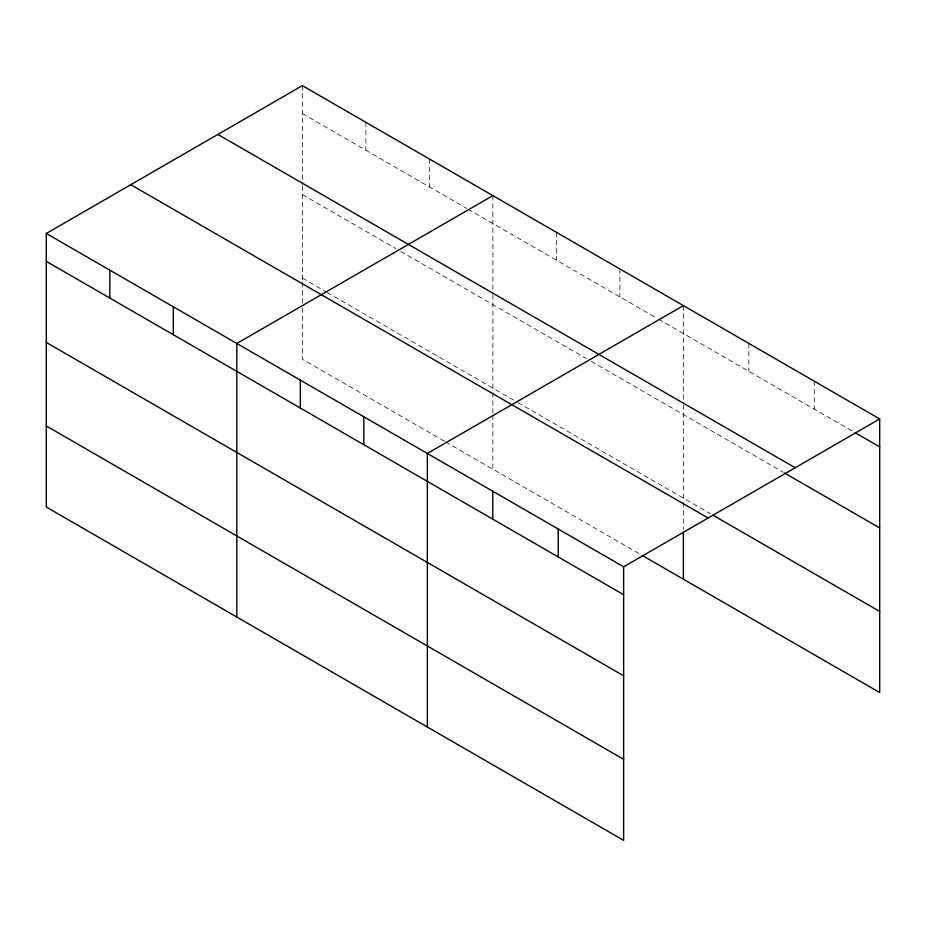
<?xml version="1.0" encoding="UTF-8"?>
<svg xmlns="http://www.w3.org/2000/svg" width="926" height="926" viewBox="0 0 926 926"><rect width="100%" height="100%" fill="white"/><g stroke="black" fill="none" stroke-linecap="round" stroke-linejoin="round"><path stroke-width="0.69" stroke-dasharray="4.63 3.47" d="M302.362 113.551L466.727 208.443M467.977 209.16L657.252 318.44M658.502 319.157L853.772 431.898M302.362 194.61L395.749 248.538M400.738 251.409L586.274 358.536M591.251 361.406L783.408 472.341M302.362 278.136L326.021 291.794M327.26 292.512L516.546 401.791M517.784 402.509L710.566 513.814M444.318 441.158L302.362 359.207L302.362 305.163M445.568 441.876L641.07 554.755M814.267 381.188L814.267 409.095M748.833 343.407L748.833 371.314M683.4 305.626L683.4 403.227M683.4 404.65L683.4 500.978M683.4 502.401L683.4 529.417M619.899 268.968L619.899 296.876M556.387 232.299L556.387 260.206M492.887 195.641L492.887 293.229M492.887 294.653L492.887 390.98M492.887 392.404L492.887 413.737M492.887 415.161L492.887 469.204M429.375 158.971L429.375 186.878M365.863 122.301L365.863 150.209M302.362 85.643L302.362 184.656M302.362 186.08L302.362 280.983M302.362 282.407L302.362 303.74"/><path stroke-width="1.39" d="M46.3 233.468L623.638 566.793L623.638 840.357L46.3 507.043L46.3 233.468L302.362 85.643L879.7 418.957L879.7 692.532L642.308 555.473M492.887 195.641L236.825 343.465L236.825 617.04M683.4 305.626L427.349 453.462L427.349 727.037M623.638 566.793L879.7 418.957M855.011 432.616L879.7 446.876M217.865 134.42L795.202 467.746M784.635 473.059L879.7 527.936M713.032 515.238L879.7 611.461M130.797 184.691L708.135 518.016M46.3 261.387L623.638 594.7M46.3 342.446L623.638 675.772M46.3 425.972L623.638 759.297M683.4 532.265L683.4 579.201M558.204 529.024L558.204 556.931M492.771 491.243L492.771 519.15M363.837 416.804L363.837 444.712M300.325 380.135L300.325 408.042M173.312 306.807L173.312 334.714M109.812 270.137L109.812 298.045"/></g></svg>
